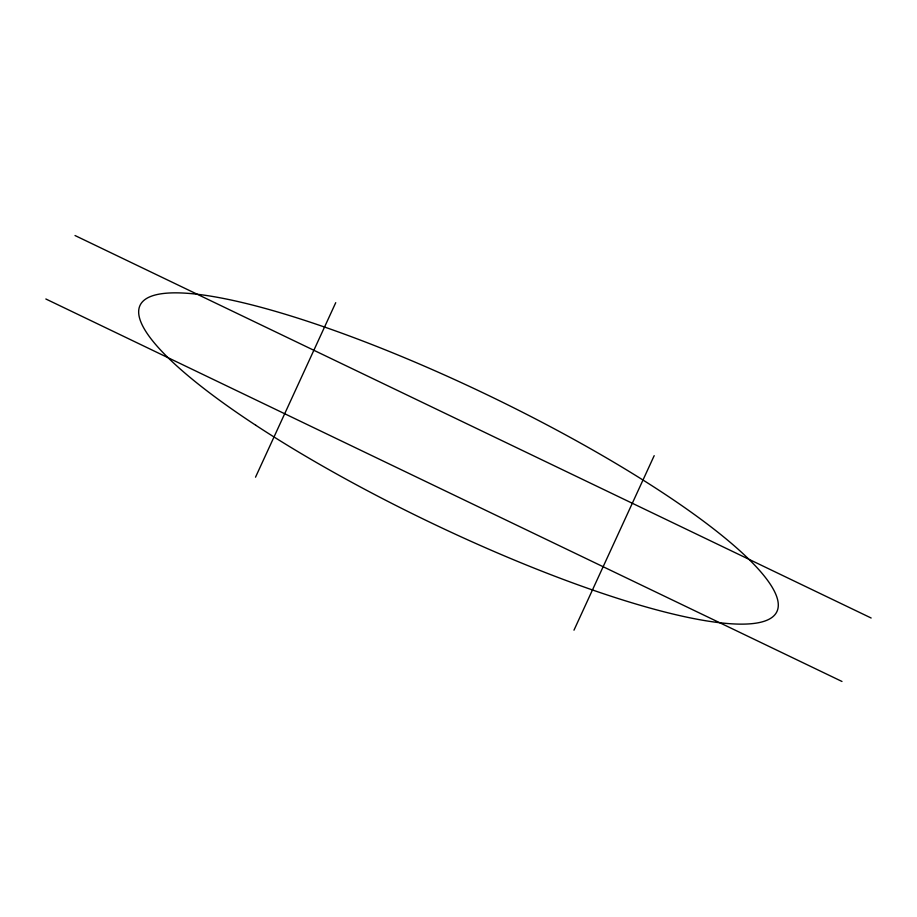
<?xml version="1.0" encoding="UTF-8"?>
<svg xmlns="http://www.w3.org/2000/svg" width="917" height="917" viewBox="0 0 917 917"><rect width="100%" height="100%" fill="white"/><g stroke="black" fill="none" stroke-linecap="round" stroke-linejoin="round"><path stroke-width="1.38" d="M255.522 477.195L335.737 302.679M573.973 630.185L654.188 455.669M75.022 235.531L871.15 618.012M45.85 298.988L841.978 681.469M255.843 425.305A353.297 69.83 25.7 0 0 774.063 615.628A353.297 69.83 25.7 0 0 345.594 334.567A353.297 69.83 25.7 0 0 255.843 425.305"/></g></svg>
